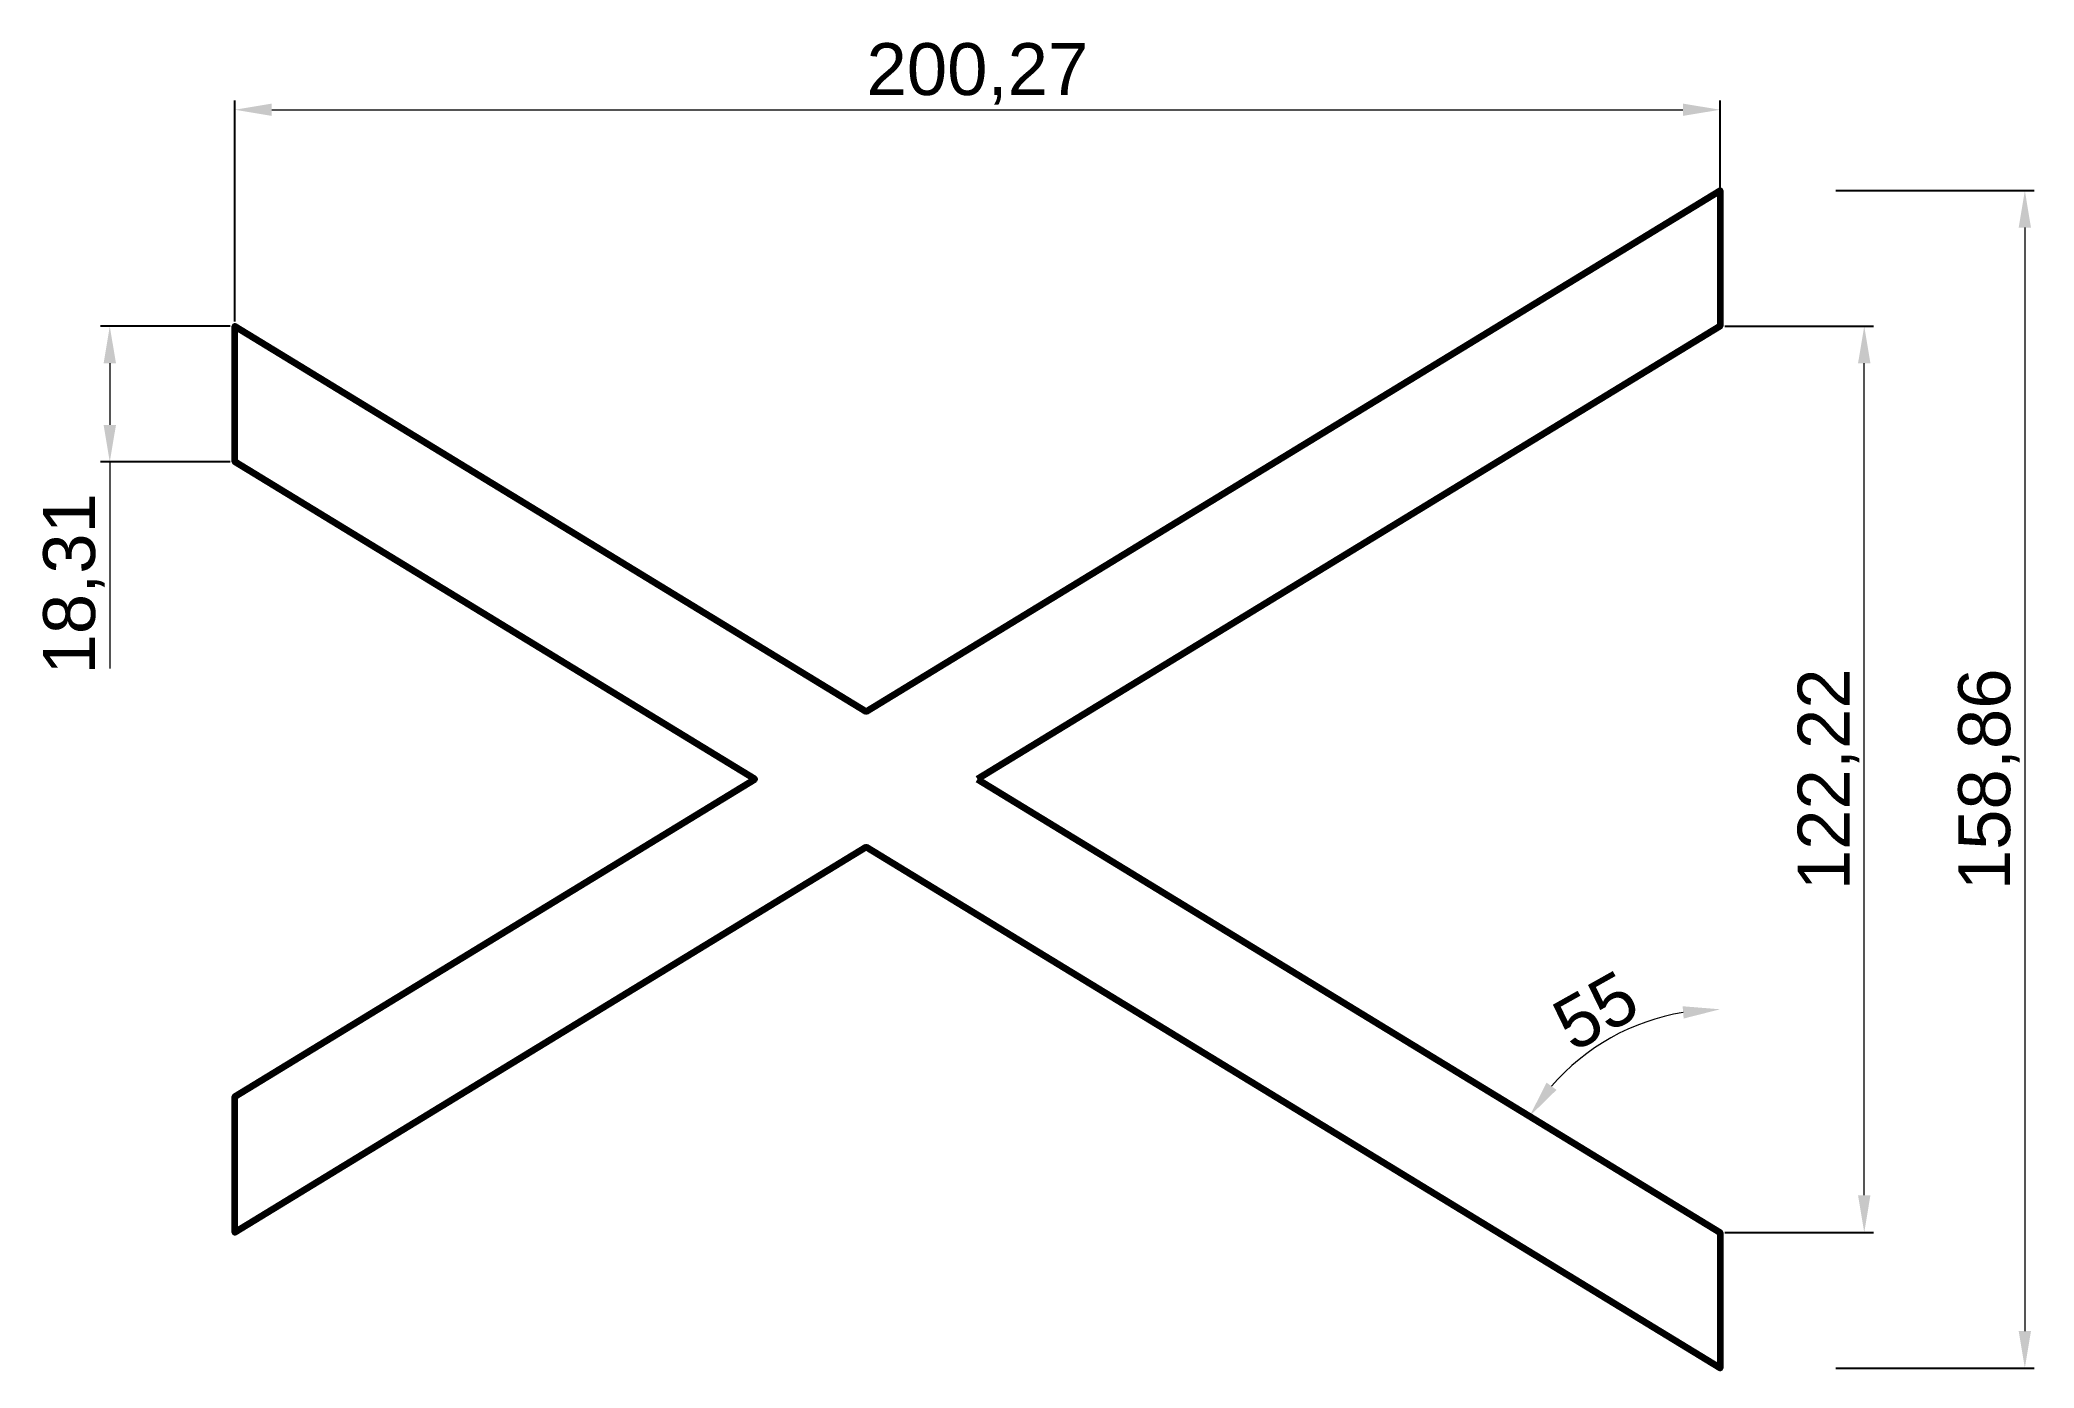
# Model space of a CAD drawing. Header units: millimetres. Extents: x 85 to 354, y 124 to 303.
import ezdxf

# ---------------------------------------------------------------- set-up
doc = ezdxf.new("R2010")
doc.units = ezdxf.units.MM
doc.layers.get('0').update_dxf_attribs({"true_color": 0xc2ced6})
doc.styles.get("Standard").update_dxf_attribs({"font": 'arial.ttf'})
doc.dimstyles.new('ISO-25', dxfattribs={"dimtxt": 2.5, "dimasz": 2.5, "dimexe": 1.25, "dimexo": 0.625, "dimtad": 1, "dimtxsty": 'Standard', "dimcen": 2.5, "dimadec": 0, "dimazin": 0, "dimtfac": 1, "dimtmove": 0, "dimatfit": 3, "dimfxl": 1, "dimarcsym": 0})

# ---------------------------------------------------------------- blocks, each defined once
blk = doc.blocks.new('*D2')
at = {"color": 0, "lineweight": -2, "transparency": 16777216}
for p, q in [((111.19, 265.09), (111.19, 294.92)), ((311.46, 265.09), (311.46, 294.92))]:
    blk.add_line(p, q, dxfattribs=at)
at = {"color": 0, "lineweight": 5, "transparency": 16777216}
blk.add_line((116.19, 293.67), (306.46, 293.67), dxfattribs=at)
at = {"color": 0, "transparency": 16777216}
for points in [[(116.19, 294.5), (116.19, 292.84), (111.19, 293.67)], [(306.46, 294.5), (306.46, 292.84), (311.46, 293.67)]]:
    blk.add_solid(points, dxfattribs=at)
at = {"layer": 'Defpoints', "color": 0, "transparency": 16777216}
for p in [(311.46, 293.67), (111.19, 264.47), (311.46, 264.47)]:
    blk.add_point(p, dxfattribs=at)
at = {"color": 0, "transparency": 16777216, "insert": (211.33, 298.5), "char_height": 7, "attachment_point": 5}
blk.add_mtext('200,27', dxfattribs=at)
blk = doc.blocks.new('*D3')
at = {"color": 0, "lineweight": -2, "transparency": 16777216}
for p, q in [((110.57, 264.47), (93.1, 264.47)), ((110.57, 246.16), (93.1, 246.16))]:
    blk.add_line(p, q, dxfattribs=at)
at = {"color": 0, "lineweight": 5, "transparency": 16777216}
for p, q in [((94.35, 259.47), (94.35, 251.16)), ((94.35, 246.16), (94.35, 218.3))]:
    blk.add_line(p, q, dxfattribs=at)
at = {"color": 0, "transparency": 16777216}
for points in [[(93.52, 259.47), (95.19, 259.47), (94.35, 264.47)], [(93.52, 251.16), (95.19, 251.16), (94.35, 246.16)]]:
    blk.add_solid(points, dxfattribs=at)
at = {"layer": 'Defpoints', "color": 0, "transparency": 16777216}
for p in [(111.19, 264.47), (94.35, 246.16), (111.19, 246.16)]:
    blk.add_point(p, dxfattribs=at)
at = {"color": 0, "transparency": 16777216, "insert": (89.52, 229.73), "char_height": 7, "attachment_point": 5, "rotation": 90}
blk.add_mtext('18,31', dxfattribs=at)
blk = doc.blocks.new('*D4')
at = {"color": 0, "lineweight": -2, "transparency": 16777216}
for p, q in [((312.09, 264.47), (332.15, 264.47)), ((312.09, 142.25), (332.15, 142.25))]:
    blk.add_line(p, q, dxfattribs=at)
at = {"color": 0, "lineweight": 5, "transparency": 16777216}
blk.add_line((330.9, 147.25), (330.9, 259.47), dxfattribs=at)
at = {"color": 0, "transparency": 16777216}
for points in [[(330.06, 259.47), (331.73, 259.47), (330.9, 264.47)], [(330.06, 147.25), (331.73, 147.25), (330.9, 142.25)]]:
    blk.add_solid(points, dxfattribs=at)
at = {"layer": 'Defpoints', "color": 0, "transparency": 16777216}
for p in [(311.46, 264.47), (330.9, 264.47), (311.46, 142.25)]:
    blk.add_point(p, dxfattribs=at)
at = {"color": 0, "transparency": 16777216, "insert": (326.07, 203.36), "char_height": 7, "attachment_point": 5, "rotation": 90}
blk.add_mtext('122,22', dxfattribs=at)
blk = doc.blocks.new('*D6')
at = {"color": 0, "lineweight": -2, "transparency": 16777216}
for p, q in [((327.05, 282.78), (353.8, 282.78)), ((327.05, 123.94), (353.8, 123.94))]:
    blk.add_line(p, q, dxfattribs=at)
at = {"color": 0, "lineweight": 5, "transparency": 16777216}
blk.add_line((352.55, 277.78), (352.55, 128.94), dxfattribs=at)
at = {"color": 0, "transparency": 16777216}
for points in [[(351.72, 277.78), (353.38, 277.78), (352.55, 282.78)], [(351.72, 128.94), (353.38, 128.94), (352.55, 123.94)]]:
    blk.add_solid(points, dxfattribs=at)
at = {"layer": 'Defpoints', "color": 0, "transparency": 16777216}
for p in [(326.43, 282.78), (326.43, 123.94), (352.55, 123.94)]:
    blk.add_point(p, dxfattribs=at)
at = {"color": 0, "transparency": 16777216, "insert": (347.72, 203.36), "char_height": 7, "attachment_point": 5, "rotation": 90}
blk.add_mtext('158,86', dxfattribs=at)
blk = doc.blocks.new('*D7')
at = {"color": 0, "lineweight": 5, "transparency": 16777216}
blk.add_arc((311.46, 142.25), 30.09, 99.5332, 139.0721, dxfattribs=at)
at = {"color": 0, "transparency": 16777216}
for points in [[(306.41, 172.75), (306.55, 171.09), (311.46, 172.34)], [(289.41, 161.47), (288.06, 162.45), (285.78, 157.92)]]:
    blk.add_solid(points, dxfattribs=at)
at = {"layer": 'Defpoints', "color": 0, "transparency": 16777216}
for p in [(311.46, 264.47), (211.33, 203.36), (301.4, 170.6), (311.46, 142.25), (311.46, 142.25)]:
    blk.add_point(p, dxfattribs=at)
at = {"color": 0, "transparency": 16777216, "insert": (294.69, 172.13), "char_height": 7, "attachment_point": 5, "rotation": 29.3026}
blk.add_mtext('55', dxfattribs=at)

msp = doc.modelspace()

# ---------------------------------------------------------------- linework, layer by layer
at = {"color": 240, "lineweight": 100, "true_color": 0xed1f24}
msp.add_lwpolyline([(211.329, 203.36), (311.464, 142.25), (311.464, 123.94), (196.328, 194.205), (111.194, 142.25), (111.194, 160.56), (181.326, 203.36), (111.194, 246.16), (111.194, 264.47), (196.328, 212.515), (311.464, 282.78), (311.464, 264.47)], close=True, dxfattribs=at)

# ---------------------------------------------------------------- dimensions: what is measured, and where the dimension line sits
dim = msp.add_linear_dim(base=(311.464, 293.67), p1=(111.194, 264.47), p2=(311.464, 264.47), dimstyle='ISO-25', override={"dimtxt": 7, "dimasz": 5, "dimlwd": 5})
dim.commit()
dim.dimension.update_dxf_attribs({"geometry": '*D2', "text_midpoint": (211.329, 298.502)})
dim = msp.add_linear_dim(base=(352.551, 123.94), p1=(326.426, 282.78), p2=(326.426, 123.94), angle=90, text='158,86', dimstyle='ISO-25', override={"dimtxt": 7, "dimasz": 5, "dimlwd": 5})
dim.commit()
dim.dimension.update_dxf_attribs({"geometry": '*D6', "text_midpoint": (347.719, 203.36)})
for base, p1, p2, picture, middle in [((94.353, 246.16), (111.194, 264.47), (111.194, 246.16), '*D3', (89.522, 229.729)), ((330.898, 264.47), (311.464, 142.25), (311.464, 264.47), '*D4', (326.066, 203.36))]:
    dim = msp.add_linear_dim(base=base, p1=p1, p2=p2, angle=90, dimstyle='ISO-25', override={"dimtxt": 7, "dimasz": 5, "dimlwd": 5})
    dim.commit()
    dim.dimension.update_dxf_attribs({"geometry": picture, "text_midpoint": middle})
dim = msp.add_angular_dim_2l(base=(301.404, 170.603), line1=((311.464, 142.25), (311.464, 264.47)), line2=((211.329, 203.36), (311.464, 142.25)), text='55', dimstyle='ISO-25', override={"dimtxt": 7, "dimasz": 5, "dimlwd": 5})
dim.commit()
dim.dimension.update_dxf_attribs({"geometry": '*D7', "text_midpoint": (294.691, 172.135)})

doc.saveas('drawing.dxf')
